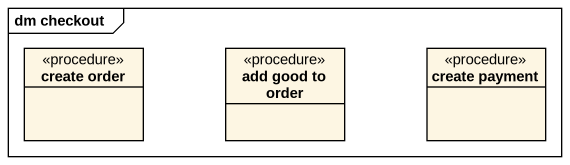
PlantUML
@startuml
mainframe dm checkout
hide circle
hide empty members
class "create order" as create_order <<procedure>>
class "add good to order" as add_good_to_order <<procedure>>
class "create payment" as create_payment <<procedure>>
@enduml
